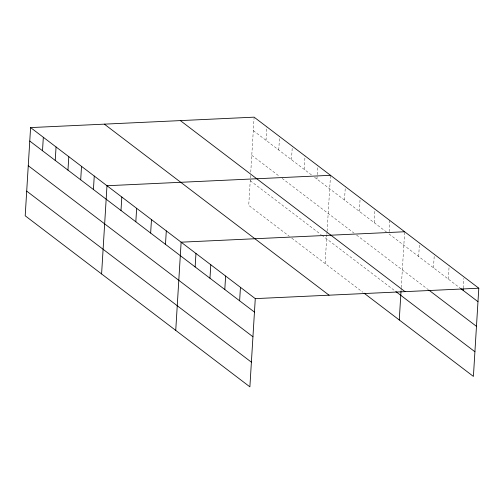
<?xml version="1.0" encoding="UTF-8"?>
<svg xmlns="http://www.w3.org/2000/svg" width="504" height="504" viewBox="0 0 504 504"><rect width="100%" height="100%" fill="white"/><g stroke="black" fill="none" stroke-linecap="round" stroke-linejoin="round"><path stroke-width="0.38" stroke-dasharray="2.52 1.89" d="M250.557 175.316L248.724 205.374L289.34 236.294M250.746 172.236L254.073 117.911M266.024 140.32L266.849 126.85M278.756 150.016L279.581 136.546M291.488 159.705L292.314 146.236M304.221 169.401L305.046 155.931M316.953 179.09L317.778 165.621M325.111 263.529L326.857 235.009M326.907 234.24L327.046 231.928M327.096 231.16L330.511 175.316M344.516 200.075L345.341 186.606M359.346 211.365L360.165 197.896M374.17 222.648L374.995 209.185M389.138 231.695L389.825 220.469M401.052 290.688L401.19 288.376M401.241 287.608L404.655 231.758M418.66 256.517L419.486 243.048M433.49 267.807L434.316 254.337M448.321 279.096L449.14 265.627M463.283 288.137L463.882 278.41M253.292 130.63L311.497 174.938M314.527 177.244L386.53 232.061M389 233.938L460.058 288.03M251.786 155.295L279.676 176.526M282.101 178.372L354.129 233.207M356.599 235.084L428.274 289.649M250.23 180.709L321.168 234.707M321.772 235.166L395.205 291.073M291.766 238.14L362.804 292.219"/><path stroke-width="0.76" d="M30.593 127.588L25.2 215.794L249.883 386.839L255.276 298.626L30.593 127.588L254.117 117.161L478.8 288.206L473.407 376.412L364.039 293.158M42.506 150.746L43.325 137.277M55.238 160.436L56.057 146.973M67.964 170.132L68.79 156.662M80.697 179.821L81.522 166.358M93.429 189.517L94.254 176.047M101.594 273.949L106.987 185.737L330.511 175.316M120.992 210.496L121.817 197.026M135.822 221.785L136.647 208.316M150.652 233.075L151.477 219.605M165.482 244.364L166.301 230.895M175.738 330.397L181.131 242.185L404.655 231.758M195.136 266.944L195.962 253.474M209.966 278.233L210.792 264.764M224.797 289.517L225.622 276.053M239.627 300.806L240.452 287.343M399.262 319.971L401.001 291.457M463.144 290.386L463.239 288.887M255.276 298.626L478.8 288.206M460.675 288.502L477.975 301.675M428.891 290.121L476.469 326.34M180.356 120.601L405.04 291.646M395.823 291.545L474.913 351.748M104.36 124.148L329.043 295.187M29.774 141.051L254.457 312.096M28.262 165.715L252.945 336.76M26.706 191.129L251.389 362.174"/></g></svg>
